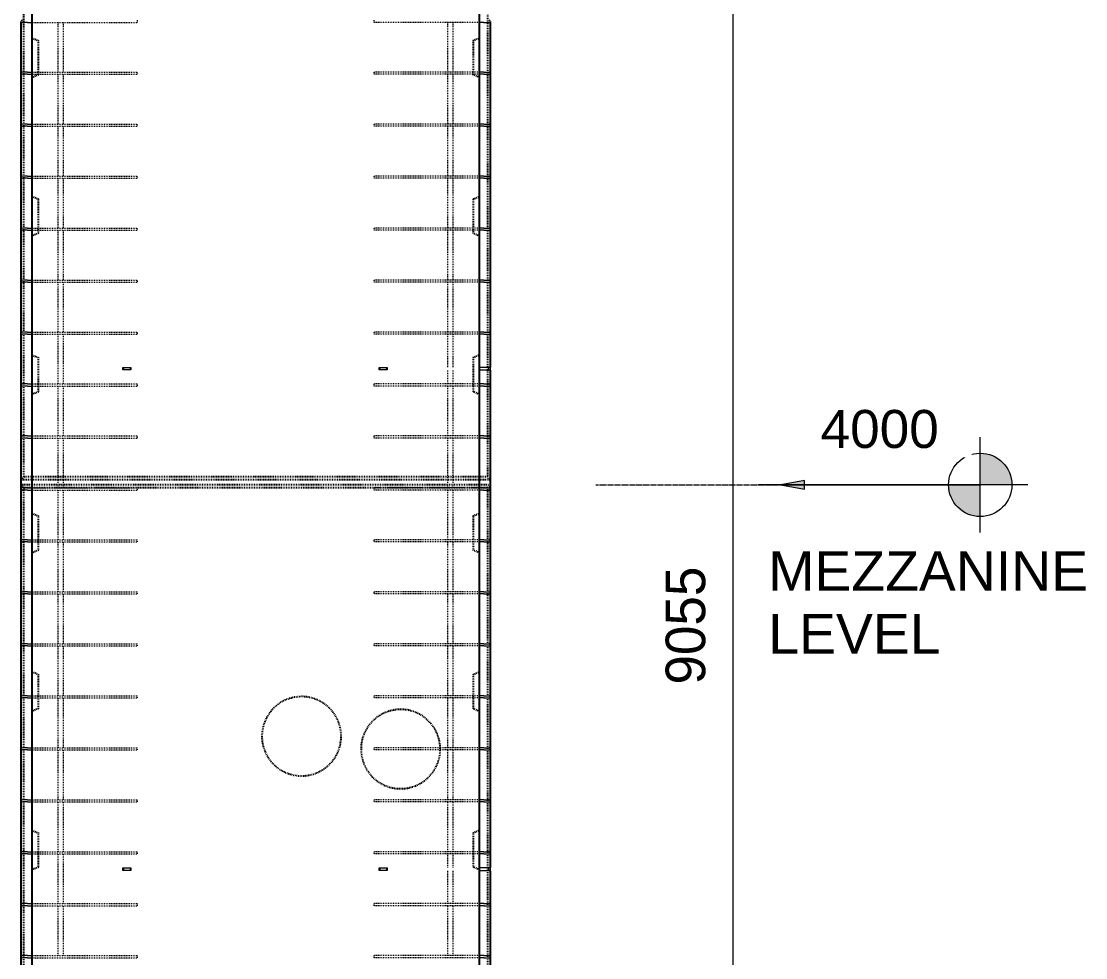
# Model space of a CAD drawing. Header units: millimetres. Extents: x -8906 to 7980, y -2564 to 13136.
# Drawn here: x -2501 to 1528, y 1869 to 5415 of the extents above; entities that cross this region are included whole.
import ezdxf

# ---------------------------------------------------------------- set-up
doc = ezdxf.new("R2010")
doc.units = ezdxf.units.MM
doc.linetypes.add('Dash', pattern=[6.36, 3.18, -3.18])
doc.linetypes.add('Overhead', pattern=[3.97, 2.38, -1.59])
for name, color, linetype, lineweight in [('A-ANNO-DIMS', 211, 'Continuous', 9), ('A-ANNO-DIMS-60', 211, 'Continuous', 9), ('A-FLOR-OVHD', 1, 'Overhead', 18), ('A-GENM', 13, 'Continuous', 18), ('A-WALL', 113, 'Continuous', 25), ('A-WALL-HDLN', 110, 'Dash', 25), ('G-ANNO-DIMS', 111, 'Continuous', 9), ('G-ANNO-TEXT', 231, 'Continuous', 9), ('S-RBAR', 171, 'Continuous', 18)]:
    doc.layers.add(name, color=color, linetype=linetype, lineweight=lineweight)
doc.styles.add('Arial_1', font='arial.ttf', dxfattribs={"height": 150})
doc.styles.add('Arial_2', font='arial.ttf', dxfattribs={"height": 144})
doc.styles.add('Nirmala UI Semilight', font='NirmalaS.ttf', dxfattribs={"height": 150})
doc.dimstyles.new('Arrow_Filled_-_2_5_NI_UI', dxfattribs={"dimscale": 304.8, "dimtxt": 157.104592, "dimasz": 0.393701, "dimexe": 0.19685, "dimexo": 0.0625, "dimgap": 0.19685, "dimtad": 1, "dimdec": 0, "dimzin": 0, "dimdsep": 46, "dimtxsty": 'Nirmala UI Semilight', "dimblk1": 'OBLIQUE', "dimblk2": 'OBLIQUE', "dimsah": 1, "dimcen": 0.09, "dimazin": 0, "dimtfac": 1, "dimtdec": 4, "dimtix": 1, "dimtmove": 0, "dimatfit": 3, "dimfxl": 0.19685, "dimfxlon": 1, "dimtvp": 1, "dimtolj": 1, "dimtzin": 0, "dimarcsym": 2})

# ---------------------------------------------------------------- blocks, each defined once
blk = doc.blocks.new('RR spread anchor face based - RR-SA-2_5-150-1726819-Elevation Front')
at = {"layer": 'A-GENM'}
for p, q in [((-2116.2, 6755), (-2113.7, 6755)), ((-2116.2, 6745), (-2116.2, 6755)), ((-2113.7, 6745), (-2116.2, 6745)), ((-2113.7, 6755), (-2088.7, 6755)), ((-2113.7, 6755), (-2113.7, 6745)), ((-2088.7, 6745), (-2113.7, 6745)), ((-2088.7, 6755), (-2086.2, 6755)), ((-2088.7, 6755), (-2088.7, 6745)), ((-2086.2, 6745), (-2088.7, 6745)), ((-2086.2, 6755), (-2086.2, 6745))]:
    blk.add_line(p, q, dxfattribs=at)
blk = doc.blocks.new('RR spread anchor face based - RR-SA-4_0-320-1726835-Elevation Front')
at = {"layer": 'A-GENM'}
for p, q in [((-766.2, 6756), (-731.2, 6756)), ((-731.2, 6744), (-766.2, 6744)), ((-731.2, 6756), (-726.2, 6756)), ((-731.2, 6744), (-731.2, 6756)), ((-726.2, 6744), (-731.2, 6744)), ((-726.2, 6756), (-726.2, 6744))]:
    blk.add_line(p, q, dxfattribs=at)
blk = doc.blocks.new('DIMBLOCK82-Elevation Front')
at = {"layer": 'A-ANNO-DIMS-60'}
for p, q in [((193.5, 7660), (133.5, 7720)), ((193.5, 7660), (133.5, 7660)), ((193.5, -1395), (193.5, 7660)), ((193.5, 7660), (253.5, 7600)), ((193.5, 7660), (253.5, 7660)), ((193.5, -1395), (133.5, -1335)), ((193.5, -1395), (133.5, -1395)), ((193.5, -1395), (253.5, -1455)), ((193.5, -1395), (253.5, -1395))]:
    blk.add_line(p, q, dxfattribs=at)
at = {"layer": 'A-ANNO-DIMS-60', "color": 0, "insert": (-62.2, 2904), "char_height": 150, "width": 548.438, "attachment_point": 1, "rotation": 90, "line_spacing_factor": 1.142579, "style": 'Nirmala UI Semilight'}
blk.add_mtext('9055', dxfattribs=at)
blk = doc.blocks.new('_Oblique')
at = {"color": 0, "linetype": 'ByBlock', "lineweight": -2}
blk.add_line((-0.5, -0.5), (0.5, 0.5), dxfattribs=at)
blk = doc.blocks.new('Spot Elevations - M_Spot Elevation - Target Filled-10609-Elevation Front')
at = {"layer": 'G-ANNO-DIMS'}
h = blk.add_hatch(color=256, dxfattribs=at)
edge = h.paths.add_edge_path()
edge.add_line((1104.3, 7660), (1224.3, 7660))
edge.add_arc((1104.3, 7660), 120, 0, 90)
edge.add_line((1104.3, 7780), (1104.3, 7660))
h = blk.add_hatch(color=256, dxfattribs=at)
edge = h.paths.add_edge_path()
edge.add_line((1104.3, 7660), (984.3, 7660))
edge.add_arc((1104.3, 7660), 120, 180, 270)
edge.add_line((1104.3, 7540), (1104.3, 7660))
for p, q in [((1104.3, 7480), (1104.3, 7840)), ((1284.3, 7660), (264.3, 7660))]:
    blk.add_line(p, q, dxfattribs=at)
blk.add_circle((1104.3, 7660), 120, dxfattribs=at)

msp = doc.modelspace()

# ---------------------------------------------------------------- hatches: boundary and pattern name
at = {"layer": 'G-ANNO-DIMS'}
msp.add_hatch(color=256, dxfattribs=at).paths.add_polyline_path([(373.8, 3660), (463.8, 3644.1), (463.8, 3675.9)])

# ---------------------------------------------------------------- linework, layer by layer
at = {"layer": 'A-FLOR-OVHD'}
msp.add_line((-326.2, 3660), (373.8, 3660), dxfattribs=at)
at = {"layer": 'A-WALL'}
for p, q in [((-2461.2, 7060), (-2461.2, -1395)), ((-766.2, -1395), (-766.2, 7060)), ((-2501.2, 5219), (-2501.2, 5415.1)), ((-726.2, 5415.1), (-726.2, 5219)), ((-2501.2, 5022.3), (-2501.2, 5218.3)), ((-726.2, 5218.3), (-726.2, 5022.3)), ((-2501.2, 4825.5), (-2501.2, 5021.5)), ((-726.2, 5021.5), (-726.2, 4825.5)), ((-2501.2, 4628.7), (-2501.2, 4824.7)), ((-726.2, 4824.7), (-726.2, 4628.7)), ((-2501.2, 4431.9), (-2501.2, 4628)), ((-726.2, 4628), (-726.2, 4431.9)), ((-2501.2, 4235.2), (-2501.2, 4431.2)), ((-726.2, 4431.2), (-726.2, 4235.2)), ((-2501.2, 4038.4), (-2501.2, 4234.4)), ((-726.2, 4234.4), (-726.2, 4106)), ((-726.2, 4094), (-726.2, 4038.4)), ((-2501.2, 3841.6), (-2501.2, 4037.6)), ((-726.2, 4037.6), (-726.2, 3841.6)), ((-2501.2, 3644.8), (-2501.2, 3840.8)), ((-726.2, 3840.8), (-726.2, 3644.8)), ((-2501.2, 3448), (-2501.2, 3644.1)), ((-726.2, 3644.1), (-726.2, 3448)), ((-2501.2, 3251.3), (-2501.2, 3447.3)), ((-726.2, 3447.3), (-726.2, 3251.3)), ((-2501.2, 3054.5), (-2501.2, 3250.5)), ((-726.2, 3250.5), (-726.2, 3054.5)), ((-2501.2, 2857.7), (-2501.2, 3053.7)), ((-726.2, 3053.7), (-726.2, 2857.7)), ((-2501.2, 2660.9), (-2501.2, 2857)), ((-726.2, 2857), (-726.2, 2660.9)), ((-2501.2, 2464.2), (-2501.2, 2660.2)), ((-726.2, 2660.2), (-726.2, 2464.2)), ((-2501.2, 2267.4), (-2501.2, 2463.4)), ((-726.2, 2463.4), (-726.2, 2267.4)), ((-2501.2, 2070.6), (-2501.2, 2266.6)), ((-726.2, 2266.6), (-726.2, 2211)), ((-726.2, 2199), (-726.2, 2070.6)), ((-2501.2, 1873.8), (-2501.2, 2069.8)), ((-726.2, 2069.8), (-726.2, 1873.8)), ((-2501.2, 1677), (-2501.2, 1873.1)), ((-726.2, 1873.1), (-726.2, 1677))]:
    msp.add_line(p, q, dxfattribs=at)
at = {"layer": 'A-WALL-HDLN'}
for p, q in [((-2491.2, 3690), (-2491.2, 7660)), ((-736.2, 7660), (-736.2, 3690)), ((-2461.2, 5352.5), (-2436.2, 5342.5)), ((-2436.2, 5212.5), (-2436.2, 5342.5)), ((-791.2, 5342.5), (-766.2, 5352.5)), ((-791.2, 5342.5), (-791.2, 5212.5)), ((-2436.2, 5212.5), (-2461.2, 5202.5)), ((-766.2, 5202.5), (-791.2, 5212.5)), ((-2461.2, 4752.5), (-2436.2, 4742.5)), ((-2436.2, 4612.5), (-2436.2, 4742.5)), ((-791.2, 4742.5), (-766.2, 4752.5)), ((-791.2, 4742.5), (-791.2, 4612.5)), ((-2436.2, 4612.5), (-2461.2, 4602.5)), ((-766.2, 4602.5), (-791.2, 4612.5)), ((-2461.2, 4152.5), (-2436.2, 4142.5)), ((-791.2, 4142.5), (-766.2, 4152.5)), ((-2436.2, 4012.5), (-2436.2, 4142.5)), ((-791.2, 4142.5), (-791.2, 4012.5)), ((-2436.2, 4012.5), (-2461.2, 4002.5)), ((-766.2, 4002.5), (-791.2, 4012.5)), ((-2491.2, 3690), (-2501.2, 3680)), ((-2501.2, 3680), (-726.2, 3680)), ((-736.2, 3690), (-2491.2, 3690)), ((-726.2, 3680), (-736.2, 3690)), ((-2501.2, 3660), (-2491.2, 3650)), ((-726.2, 3660), (-2501.2, 3660)), ((-2491.2, -1395), (-2491.2, 3650)), ((-2491.2, 3650), (-736.2, 3650)), ((-736.2, 3650), (-726.2, 3660)), ((-736.2, 3650), (-736.2, -1395)), ((-2461.2, 3552.5), (-2436.2, 3542.5)), ((-791.2, 3542.5), (-766.2, 3552.5)), ((-2436.2, 3412.5), (-2436.2, 3542.5)), ((-791.2, 3542.5), (-791.2, 3412.5)), ((-2436.2, 3412.5), (-2461.2, 3402.5)), ((-766.2, 3402.5), (-791.2, 3412.5)), ((-2461.2, 2952.5), (-2436.2, 2942.5)), ((-2436.2, 2812.5), (-2436.2, 2942.5)), ((-791.2, 2942.5), (-766.2, 2952.5)), ((-791.2, 2942.5), (-791.2, 2812.5)), ((-2436.2, 2812.5), (-2461.2, 2802.5)), ((-766.2, 2802.5), (-791.2, 2812.5)), ((-2461.2, 2352.5), (-2436.2, 2342.5)), ((-2436.2, 2212.5), (-2436.2, 2342.5)), ((-791.2, 2342.5), (-766.2, 2352.5)), ((-791.2, 2342.5), (-791.2, 2212.5)), ((-2436.2, 2212.5), (-2461.2, 2202.5)), ((-766.2, 2202.5), (-791.2, 2212.5))]:
    msp.add_line(p, q, dxfattribs=at)
for centre, start, end in [((-1440.2, 2708.1), 0, 180), ((-1065.2, 2659.6), 0, 180), ((-1440.2, 2708.1), 180, 0), ((-1065.2, 2659.6), 180, 0)]:
    msp.add_arc(centre, 150, start, end, dxfattribs=at)
at = {"layer": 'G-ANNO-DIMS'}
for p, q in [((463.8, 3675.9), (373.8, 3660)), ((463.8, 3644.1), (463.8, 3675.9)), ((373.8, 3660), (463.8, 3644.1)), ((373.8, 3660), (770.5, 3660)), ((770.5, 3660), (1128.8, 3660))]:
    msp.add_line(p, q, dxfattribs=at)
at = {"layer": 'S-RBAR'}
for p, q in [((-2477.2, 5411.4), (-2497.2, 5411.4)), ((-2477.2, 5411.4), (-2461.2, 5411.4)), ((-750.2, 5411.4), (-766.2, 5411.4)), ((-750.2, 5411.4), (-730.2, 5411.4)), ((-2477.2, 5222.7), (-2497.2, 5222.7)), ((-2477.2, 5214.7), (-2497.2, 5214.7)), ((-2477.2, 5222.7), (-2461.2, 5222.7)), ((-2477.2, 5214.7), (-2461.2, 5214.7)), ((-750.2, 5222.7), (-766.2, 5222.7)), ((-750.2, 5214.7), (-766.2, 5214.7)), ((-750.2, 5222.7), (-730.2, 5222.7)), ((-750.2, 5214.7), (-730.2, 5214.7)), ((-2477.2, 5025.9), (-2497.2, 5025.9)), ((-2477.2, 5017.9), (-2497.2, 5017.9)), ((-2477.2, 5025.9), (-2461.2, 5025.9)), ((-2477.2, 5017.9), (-2461.2, 5017.9)), ((-750.2, 5025.9), (-766.2, 5025.9)), ((-750.2, 5017.9), (-766.2, 5017.9)), ((-750.2, 5025.9), (-730.2, 5025.9)), ((-750.2, 5017.9), (-730.2, 5017.9)), ((-2477.2, 4829.1), (-2497.2, 4829.1)), ((-2477.2, 4821.1), (-2497.2, 4821.1)), ((-2477.2, 4829.1), (-2461.2, 4829.1)), ((-2477.2, 4821.1), (-2461.2, 4821.1)), ((-750.2, 4829.1), (-766.2, 4829.1)), ((-750.2, 4821.1), (-766.2, 4821.1)), ((-750.2, 4829.1), (-730.2, 4829.1)), ((-750.2, 4821.1), (-730.2, 4821.1)), ((-2477.2, 4632.3), (-2497.2, 4632.3)), ((-2477.2, 4624.3), (-2497.2, 4624.3)), ((-2477.2, 4632.3), (-2461.2, 4632.3)), ((-2477.2, 4624.3), (-2461.2, 4624.3)), ((-750.2, 4632.3), (-766.2, 4632.3)), ((-750.2, 4624.3), (-766.2, 4624.3)), ((-750.2, 4632.3), (-730.2, 4632.3)), ((-750.2, 4624.3), (-730.2, 4624.3)), ((-2477.2, 4435.6), (-2497.2, 4435.6)), ((-2477.2, 4435.6), (-2461.2, 4435.6)), ((-750.2, 4435.6), (-766.2, 4435.6)), ((-750.2, 4435.6), (-730.2, 4435.6)), ((-2477.2, 4427.6), (-2497.2, 4427.6)), ((-2477.2, 4427.6), (-2461.2, 4427.6)), ((-750.2, 4427.6), (-766.2, 4427.6)), ((-750.2, 4427.6), (-730.2, 4427.6)), ((-2477.2, 4238.8), (-2497.2, 4238.8)), ((-2477.2, 4238.8), (-2461.2, 4238.8)), ((-750.2, 4238.8), (-766.2, 4238.8)), ((-750.2, 4238.8), (-730.2, 4238.8)), ((-2477.2, 4230.8), (-2497.2, 4230.8)), ((-2477.2, 4230.8), (-2461.2, 4230.8)), ((-750.2, 4230.8), (-766.2, 4230.8)), ((-750.2, 4230.8), (-730.2, 4230.8)), ((-2477.2, 4042), (-2497.2, 4042)), ((-2477.2, 4034), (-2497.2, 4034)), ((-2477.2, 4042), (-2461.2, 4042)), ((-2477.2, 4034), (-2461.2, 4034)), ((-750.2, 4042), (-766.2, 4042)), ((-750.2, 4034), (-766.2, 4034)), ((-750.2, 4042), (-730.2, 4042)), ((-750.2, 4034), (-730.2, 4034)), ((-2477.2, 3845.2), (-2497.2, 3845.2)), ((-2477.2, 3837.2), (-2497.2, 3837.2)), ((-2477.2, 3845.2), (-2461.2, 3845.2)), ((-2477.2, 3837.2), (-2461.2, 3837.2)), ((-750.2, 3845.2), (-766.2, 3845.2)), ((-750.2, 3837.2), (-766.2, 3837.2)), ((-750.2, 3845.2), (-730.2, 3845.2)), ((-750.2, 3837.2), (-730.2, 3837.2)), ((-2477.2, 3648.4), (-2497.2, 3648.4)), ((-2477.2, 3640.4), (-2497.2, 3640.4)), ((-2477.2, 3648.4), (-2461.2, 3648.4)), ((-2477.2, 3640.4), (-2461.2, 3640.4)), ((-750.2, 3648.4), (-766.2, 3648.4)), ((-750.2, 3640.4), (-766.2, 3640.4)), ((-750.2, 3648.4), (-730.2, 3648.4)), ((-750.2, 3640.4), (-730.2, 3640.4)), ((-2477.2, 3451.7), (-2497.2, 3451.7)), ((-2477.2, 3443.7), (-2497.2, 3443.7)), ((-2477.2, 3451.7), (-2461.2, 3451.7)), ((-2477.2, 3443.7), (-2461.2, 3443.7)), ((-750.2, 3451.7), (-766.2, 3451.7)), ((-750.2, 3443.7), (-766.2, 3443.7)), ((-750.2, 3451.7), (-730.2, 3451.7)), ((-750.2, 3443.7), (-730.2, 3443.7)), ((-2477.2, 3254.9), (-2497.2, 3254.9)), ((-2477.2, 3246.9), (-2497.2, 3246.9)), ((-2477.2, 3254.9), (-2461.2, 3254.9)), ((-2477.2, 3246.9), (-2461.2, 3246.9)), ((-750.2, 3254.9), (-766.2, 3254.9)), ((-750.2, 3246.9), (-766.2, 3246.9)), ((-750.2, 3254.9), (-730.2, 3254.9)), ((-750.2, 3246.9), (-730.2, 3246.9)), ((-2477.2, 3058.1), (-2497.2, 3058.1)), ((-2477.2, 3050.1), (-2497.2, 3050.1)), ((-2477.2, 3058.1), (-2461.2, 3058.1)), ((-2477.2, 3050.1), (-2461.2, 3050.1)), ((-750.2, 3058.1), (-766.2, 3058.1)), ((-750.2, 3050.1), (-766.2, 3050.1)), ((-750.2, 3058.1), (-730.2, 3058.1)), ((-750.2, 3050.1), (-730.2, 3050.1)), ((-2477.2, 2861.3), (-2497.2, 2861.3)), ((-2477.2, 2861.3), (-2461.2, 2861.3)), ((-750.2, 2861.3), (-766.2, 2861.3)), ((-750.2, 2861.3), (-730.2, 2861.3)), ((-2477.2, 2853.3), (-2497.2, 2853.3)), ((-2477.2, 2853.3), (-2461.2, 2853.3)), ((-750.2, 2853.3), (-766.2, 2853.3)), ((-750.2, 2853.3), (-730.2, 2853.3)), ((-2477.2, 2664.6), (-2497.2, 2664.6)), ((-2477.2, 2664.6), (-2461.2, 2664.6)), ((-750.2, 2664.6), (-766.2, 2664.6)), ((-750.2, 2664.6), (-730.2, 2664.6)), ((-2477.2, 2656.6), (-2497.2, 2656.6)), ((-2477.2, 2656.6), (-2461.2, 2656.6)), ((-750.2, 2656.6), (-766.2, 2656.6)), ((-750.2, 2656.6), (-730.2, 2656.6)), ((-2477.2, 2467.8), (-2497.2, 2467.8)), ((-2477.2, 2459.8), (-2497.2, 2459.8)), ((-2477.2, 2467.8), (-2461.2, 2467.8)), ((-2477.2, 2459.8), (-2461.2, 2459.8)), ((-750.2, 2467.8), (-766.2, 2467.8)), ((-750.2, 2459.8), (-766.2, 2459.8)), ((-750.2, 2467.8), (-730.2, 2467.8)), ((-750.2, 2459.8), (-730.2, 2459.8)), ((-2477.2, 2271), (-2497.2, 2271)), ((-2477.2, 2263), (-2497.2, 2263)), ((-2477.2, 2271), (-2461.2, 2271)), ((-2477.2, 2263), (-2461.2, 2263)), ((-750.2, 2271), (-766.2, 2271)), ((-750.2, 2263), (-766.2, 2263)), ((-750.2, 2271), (-730.2, 2271)), ((-750.2, 2263), (-730.2, 2263)), ((-2477.2, 2074.2), (-2497.2, 2074.2)), ((-2477.2, 2066.2), (-2497.2, 2066.2)), ((-2477.2, 2074.2), (-2461.2, 2074.2)), ((-2477.2, 2066.2), (-2461.2, 2066.2)), ((-750.2, 2074.2), (-766.2, 2074.2)), ((-750.2, 2066.2), (-766.2, 2066.2)), ((-750.2, 2074.2), (-730.2, 2074.2)), ((-750.2, 2066.2), (-730.2, 2066.2)), ((-2477.2, 1877.4), (-2497.2, 1877.4)), ((-2477.2, 1869.4), (-2497.2, 1869.4)), ((-2477.2, 1877.4), (-2461.2, 1877.4)), ((-2477.2, 1869.4), (-2461.2, 1869.4)), ((-750.2, 1877.4), (-766.2, 1877.4)), ((-750.2, 1869.4), (-766.2, 1869.4)), ((-750.2, 1877.4), (-730.2, 1877.4)), ((-750.2, 1869.4), (-730.2, 1869.4))]:
    msp.add_line(p, q, dxfattribs=at)
at = {"layer": 'S-RBAR', "linetype": 'Dash'}
for p, q in [((-2461.1, 5411.4), (-2061.2, 5411.4)), ((-2361.2, 5222.7), (-2361.2, 5411.4)), ((-2341.2, 5222.7), (-2341.2, 5411.4)), ((-2061.2, 5411.4), (-2061.2, 5419.4)), ((-1166.2, 5419.4), (-1166.2, 5411.4)), ((-766.2, 5411.4), (-1166.2, 5411.4)), ((-886.2, 5222.7), (-886.2, 5411.4)), ((-866.2, 5222.7), (-866.2, 5411.4)), ((-2461.1, 5222.7), (-2061.2, 5222.7)), ((-2461.1, 5214.7), (-2061.2, 5214.7)), ((-2361.2, 5025.9), (-2361.2, 5214.7)), ((-2341.2, 5025.9), (-2341.2, 5214.7)), ((-2061.2, 5214.7), (-2061.2, 5222.7)), ((-766.2, 5222.7), (-1166.2, 5222.7)), ((-1166.2, 5222.7), (-1166.2, 5214.7)), ((-766.2, 5214.7), (-1166.2, 5214.7)), ((-886.2, 5025.9), (-886.2, 5214.7)), ((-866.2, 5025.9), (-866.2, 5214.7)), ((-2461.1, 5025.9), (-2061.2, 5025.9)), ((-2461.1, 5017.9), (-2061.2, 5017.9)), ((-2361.2, 4829.1), (-2361.2, 5017.9)), ((-2341.2, 4829.1), (-2341.2, 5017.9)), ((-2061.2, 5017.9), (-2061.2, 5025.9)), ((-766.2, 5025.9), (-1166.2, 5025.9)), ((-1166.2, 5025.9), (-1166.2, 5017.9)), ((-766.2, 5017.9), (-1166.2, 5017.9)), ((-886.2, 4829.1), (-886.2, 5017.9)), ((-866.2, 4829.1), (-866.2, 5017.9)), ((-2461.1, 4829.1), (-2061.2, 4829.1)), ((-2461.1, 4821.1), (-2061.2, 4821.1)), ((-2361.2, 4632.3), (-2361.2, 4821.1)), ((-2341.2, 4632.3), (-2341.2, 4821.1)), ((-2061.2, 4821.1), (-2061.2, 4829.1)), ((-766.2, 4829.1), (-1166.2, 4829.1)), ((-1166.2, 4829.1), (-1166.2, 4821.1)), ((-766.2, 4821.1), (-1166.2, 4821.1)), ((-886.2, 4632.3), (-886.2, 4821.1)), ((-866.2, 4632.3), (-866.2, 4821.1)), ((-2461.1, 4632.3), (-2061.2, 4632.3)), ((-2461.1, 4624.3), (-2061.2, 4624.3)), ((-2361.2, 4435.6), (-2361.2, 4624.3)), ((-2341.2, 4435.6), (-2341.2, 4624.3)), ((-2061.2, 4624.3), (-2061.2, 4632.3)), ((-766.2, 4632.3), (-1166.2, 4632.3)), ((-1166.2, 4632.3), (-1166.2, 4624.3)), ((-766.2, 4624.3), (-1166.2, 4624.3)), ((-886.2, 4435.6), (-886.2, 4624.3)), ((-866.2, 4435.6), (-866.2, 4624.3)), ((-2461.1, 4435.6), (-2061.2, 4435.6)), ((-2061.2, 4427.6), (-2061.2, 4435.6)), ((-766.2, 4435.6), (-1166.2, 4435.6)), ((-1166.2, 4435.6), (-1166.2, 4427.6)), ((-2461.1, 4427.6), (-2061.2, 4427.6)), ((-2361.2, 4238.8), (-2361.2, 4427.6)), ((-2341.2, 4238.8), (-2341.2, 4427.6)), ((-766.2, 4427.6), (-1166.2, 4427.6)), ((-886.2, 4238.8), (-886.2, 4427.6)), ((-866.2, 4238.8), (-866.2, 4427.6)), ((-2461.1, 4238.8), (-2061.2, 4238.8)), ((-2061.2, 4230.8), (-2061.2, 4238.8)), ((-766.2, 4238.8), (-1166.2, 4238.8)), ((-1166.2, 4238.8), (-1166.2, 4230.8)), ((-2461.1, 4230.8), (-2061.2, 4230.8)), ((-2361.2, 4042), (-2361.2, 4230.8)), ((-2341.2, 4042), (-2341.2, 4230.8)), ((-766.2, 4230.8), (-1166.2, 4230.8)), ((-886.2, 4106), (-886.2, 4230.8)), ((-866.2, 4106), (-866.2, 4230.8)), ((-886.2, 4042), (-886.2, 4094)), ((-866.2, 4042), (-866.2, 4094)), ((-2461.1, 4042), (-2061.2, 4042)), ((-2461.1, 4034), (-2061.2, 4034)), ((-2361.2, 3845.2), (-2361.2, 4034)), ((-2341.2, 3845.2), (-2341.2, 4034)), ((-2061.2, 4034), (-2061.2, 4042)), ((-766.2, 4042), (-1166.2, 4042)), ((-1166.2, 4042), (-1166.2, 4034)), ((-766.2, 4034), (-1166.2, 4034)), ((-886.2, 3845.2), (-886.2, 4034)), ((-866.2, 3845.2), (-866.2, 4034)), ((-2461.1, 3845.2), (-2061.2, 3845.2)), ((-2461.1, 3837.2), (-2061.2, 3837.2)), ((-2361.2, 3648.4), (-2361.2, 3837.2)), ((-2341.2, 3648.4), (-2341.2, 3837.2)), ((-2061.2, 3837.2), (-2061.2, 3845.2)), ((-766.2, 3845.2), (-1166.2, 3845.2)), ((-1166.2, 3845.2), (-1166.2, 3837.2)), ((-766.2, 3837.2), (-1166.2, 3837.2)), ((-886.2, 3648.4), (-886.2, 3837.2)), ((-866.2, 3648.4), (-866.2, 3837.2)), ((-2461.1, 3648.4), (-2061.2, 3648.4)), ((-2461.1, 3640.4), (-2061.2, 3640.4)), ((-2361.2, 3451.7), (-2361.2, 3640.4)), ((-2341.2, 3451.7), (-2341.2, 3640.4)), ((-2061.2, 3640.4), (-2061.2, 3648.4)), ((-766.2, 3648.4), (-1166.2, 3648.4)), ((-1166.2, 3648.4), (-1166.2, 3640.4)), ((-766.2, 3640.4), (-1166.2, 3640.4)), ((-886.2, 3451.7), (-886.2, 3640.4)), ((-866.2, 3451.7), (-866.2, 3640.4)), ((-2461.1, 3451.7), (-2061.2, 3451.7)), ((-2461.1, 3443.7), (-2061.2, 3443.7)), ((-2361.2, 3254.9), (-2361.2, 3443.7)), ((-2341.2, 3254.9), (-2341.2, 3443.7)), ((-2061.2, 3443.7), (-2061.2, 3451.7)), ((-766.2, 3451.7), (-1166.2, 3451.7)), ((-1166.2, 3451.7), (-1166.2, 3443.7)), ((-766.2, 3443.7), (-1166.2, 3443.7)), ((-886.2, 3254.9), (-886.2, 3443.7)), ((-866.2, 3254.9), (-866.2, 3443.7)), ((-2461.1, 3254.9), (-2061.2, 3254.9)), ((-2461.1, 3246.9), (-2061.2, 3246.9)), ((-2361.2, 3058.1), (-2361.2, 3246.9)), ((-2341.2, 3058.1), (-2341.2, 3246.9)), ((-2061.2, 3246.9), (-2061.2, 3254.9)), ((-766.2, 3254.9), (-1166.2, 3254.9)), ((-1166.2, 3254.9), (-1166.2, 3246.9)), ((-766.2, 3246.9), (-1166.2, 3246.9)), ((-886.2, 3058.1), (-886.2, 3246.9)), ((-866.2, 3058.1), (-866.2, 3246.9)), ((-2461.1, 3058.1), (-2061.2, 3058.1)), ((-2461.1, 3050.1), (-2061.2, 3050.1)), ((-2361.2, 2861.3), (-2361.2, 3050.1)), ((-2341.2, 2861.3), (-2341.2, 3050.1)), ((-2061.2, 3050.1), (-2061.2, 3058.1)), ((-766.2, 3058.1), (-1166.2, 3058.1)), ((-1166.2, 3058.1), (-1166.2, 3050.1)), ((-766.2, 3050.1), (-1166.2, 3050.1)), ((-886.2, 2861.3), (-886.2, 3050.1)), ((-866.2, 2861.3), (-866.2, 3050.1)), ((-2461.1, 2861.3), (-2061.2, 2861.3)), ((-2061.2, 2853.3), (-2061.2, 2861.3)), ((-766.2, 2861.3), (-1166.2, 2861.3)), ((-1166.2, 2861.3), (-1166.2, 2853.3)), ((-2461.1, 2853.3), (-2061.2, 2853.3)), ((-2361.2, 2664.6), (-2361.2, 2853.3)), ((-2341.2, 2664.6), (-2341.2, 2853.3)), ((-766.2, 2853.3), (-1166.2, 2853.3)), ((-886.2, 2664.6), (-886.2, 2853.3)), ((-866.2, 2664.6), (-866.2, 2853.3)), ((-2461.1, 2664.6), (-2061.2, 2664.6)), ((-2061.2, 2656.6), (-2061.2, 2664.6)), ((-766.2, 2664.6), (-1166.2, 2664.6)), ((-1166.2, 2664.6), (-1166.2, 2656.6)), ((-2461.1, 2656.6), (-2061.2, 2656.6)), ((-2361.2, 2467.8), (-2361.2, 2656.6)), ((-2341.2, 2467.8), (-2341.2, 2656.6)), ((-766.2, 2656.6), (-1166.2, 2656.6)), ((-886.2, 2467.8), (-886.2, 2656.6)), ((-866.2, 2467.8), (-866.2, 2656.6)), ((-2461.1, 2467.8), (-2061.2, 2467.8)), ((-2461.1, 2459.8), (-2061.2, 2459.8)), ((-2361.2, 2271), (-2361.2, 2459.8)), ((-2341.2, 2271), (-2341.2, 2459.8)), ((-2061.2, 2459.8), (-2061.2, 2467.8)), ((-766.2, 2467.8), (-1166.2, 2467.8)), ((-1166.2, 2467.8), (-1166.2, 2459.8)), ((-766.2, 2459.8), (-1166.2, 2459.8)), ((-886.2, 2271), (-886.2, 2459.8)), ((-866.2, 2271), (-866.2, 2459.8)), ((-2461.1, 2271), (-2061.2, 2271)), ((-2461.1, 2263), (-2061.2, 2263)), ((-2361.2, 2074.2), (-2361.2, 2263)), ((-2341.2, 2074.2), (-2341.2, 2263)), ((-2061.2, 2263), (-2061.2, 2271)), ((-766.2, 2271), (-1166.2, 2271)), ((-1166.2, 2271), (-1166.2, 2263)), ((-766.2, 2263), (-1166.2, 2263)), ((-886.2, 2211), (-886.2, 2263)), ((-866.2, 2211), (-866.2, 2263)), ((-886.2, 2074.2), (-886.2, 2199)), ((-866.2, 2074.2), (-866.2, 2199)), ((-2461.1, 2074.2), (-2061.2, 2074.2)), ((-2461.1, 2066.2), (-2061.2, 2066.2)), ((-2361.2, 1877.4), (-2361.2, 2066.2)), ((-2341.2, 1877.4), (-2341.2, 2066.2)), ((-2061.2, 2066.2), (-2061.2, 2074.2)), ((-766.2, 2074.2), (-1166.2, 2074.2)), ((-1166.2, 2074.2), (-1166.2, 2066.2)), ((-766.2, 2066.2), (-1166.2, 2066.2)), ((-886.2, 1877.4), (-886.2, 2066.2)), ((-866.2, 1877.4), (-866.2, 2066.2)), ((-2461.1, 1877.4), (-2061.2, 1877.4)), ((-2461.1, 1869.4), (-2061.2, 1869.4)), ((-2061.2, 1869.4), (-2061.2, 1877.4)), ((-766.2, 1877.4), (-1166.2, 1877.4)), ((-1166.2, 1877.4), (-1166.2, 1869.4)), ((-766.2, 1869.4), (-1166.2, 1869.4))]:
    msp.add_line(p, q, dxfattribs=at)
at = {"layer": 'S-RBAR'}
for centre, start, end in [((-2497.2, 5415.4), 90, 270), ((-730.2, 5415.4), 270, 90), ((-2497.2, 5218.7), 90, 270), ((-730.2, 5218.7), 270, 90), ((-2497.2, 5021.9), 90, 270), ((-730.2, 5021.9), 270, 90), ((-2497.2, 4825.1), 90, 270), ((-730.2, 4825.1), 270, 90), ((-2497.2, 4628.3), 90, 270), ((-730.2, 4628.3), 270, 90), ((-2497.2, 4431.6), 90, 270), ((-730.2, 4431.6), 270, 90), ((-2497.2, 4234.8), 90, 270), ((-730.2, 4234.8), 270, 90), ((-2497.2, 4038), 90, 270), ((-730.2, 4038), 270, 90), ((-2497.2, 3841.2), 90, 270), ((-730.2, 3841.2), 270, 90), ((-2497.2, 3644.4), 90, 270), ((-730.2, 3644.4), 270, 90), ((-2497.2, 3447.7), 90, 270), ((-730.2, 3447.7), 270, 90), ((-2497.2, 3250.9), 90, 270), ((-730.2, 3250.9), 270, 90), ((-2497.2, 3054.1), 90, 270), ((-730.2, 3054.1), 270, 90), ((-2497.2, 2857.3), 90, 270), ((-730.2, 2857.3), 270, 90), ((-2497.2, 2660.6), 90, 270), ((-730.2, 2660.6), 270, 90), ((-2497.2, 2463.8), 90, 270), ((-730.2, 2463.8), 270, 90), ((-2497.2, 2267), 90, 270), ((-730.2, 2267), 270, 90), ((-2497.2, 2070.2), 90, 270), ((-730.2, 2070.2), 270, 90), ((-2497.2, 1873.4), 90, 270), ((-730.2, 1873.4), 270, 90)]:
    msp.add_arc(centre, 4, start, end, dxfattribs=at)

# ---------------------------------------------------------------- block references
at = {"layer": 'A-GENM'}
for name, p in [('RR spread anchor face based - RR-SA-2_5-150-1726819-Elevation Front', (0, -2650)), ('RR spread anchor face based - RR-SA-2_5-150-1726819-Elevation Front', (970, -2650)), ('RR spread anchor face based - RR-SA-4_0-320-1726835-Elevation Front', (0, -2650)), ('RR spread anchor face based - RR-SA-2_5-150-1726819-Elevation Front', (0, -4545)), ('RR spread anchor face based - RR-SA-2_5-150-1726819-Elevation Front', (970, -4545)), ('RR spread anchor face based - RR-SA-4_0-320-1726835-Elevation Front', (0, -4545))]:
    msp.add_blockref(name, p, dxfattribs=at)
at = {"layer": 'G-ANNO-DIMS'}
msp.add_blockref('Spot Elevations - M_Spot Elevation - Target Filled-10609-Elevation Front', (24.5, -4000), dxfattribs=at)

# ---------------------------------------------------------------- texts
at = {"layer": 'G-ANNO-TEXT', "color": 7, "char_height": 150, "attachment_point": 1, "style": 'Arial_1'}
for s, insert, width in [('MEZZANINE ', (326.5, 3408.9), 1529.62), ('LEVEL', (326.5, 3170.8), 784.05)]:
    msp.add_mtext(s, dxfattribs=dict(at, insert=insert, width=width))

# ---------------------------------------------------------------- dimensions: what is measured, and where the dimension line sits
at = {"layer": 'A-ANNO-DIMS'}
dim = msp.add_linear_dim(base=(193.5, 7660), p1=(133.5, -1395), p2=(133.5, 7660), angle=90, dimstyle='Arrow_Filled_-_2_5_NI_UI', override={"dimpost": '<>', "dimfxl": 9055}, dxfattribs=at)
dim.commit()
dim.dimension.update_dxf_attribs({"geometry": 'DIMBLOCK82-Elevation Front', "text_midpoint": (56, 3132.5)})

# ---------------------------------------------------------------- next in the draw order: texts
at = {"layer": 'G-ANNO-DIMS', "insert": (524.5, 3943.7), "char_height": 144, "width": 535.947, "attachment_point": 1, "line_spacing_factor": 0.941778, "style": 'Arial_2', "bg_fill": 3, "box_fill_scale": 1.25, "bg_fill_color": 256, "bg_fill_true_color": 13158600, "bg_fill_transparency": 0}
msp.add_mtext('4000', dxfattribs=at)

doc.saveas('drawing.dxf')
